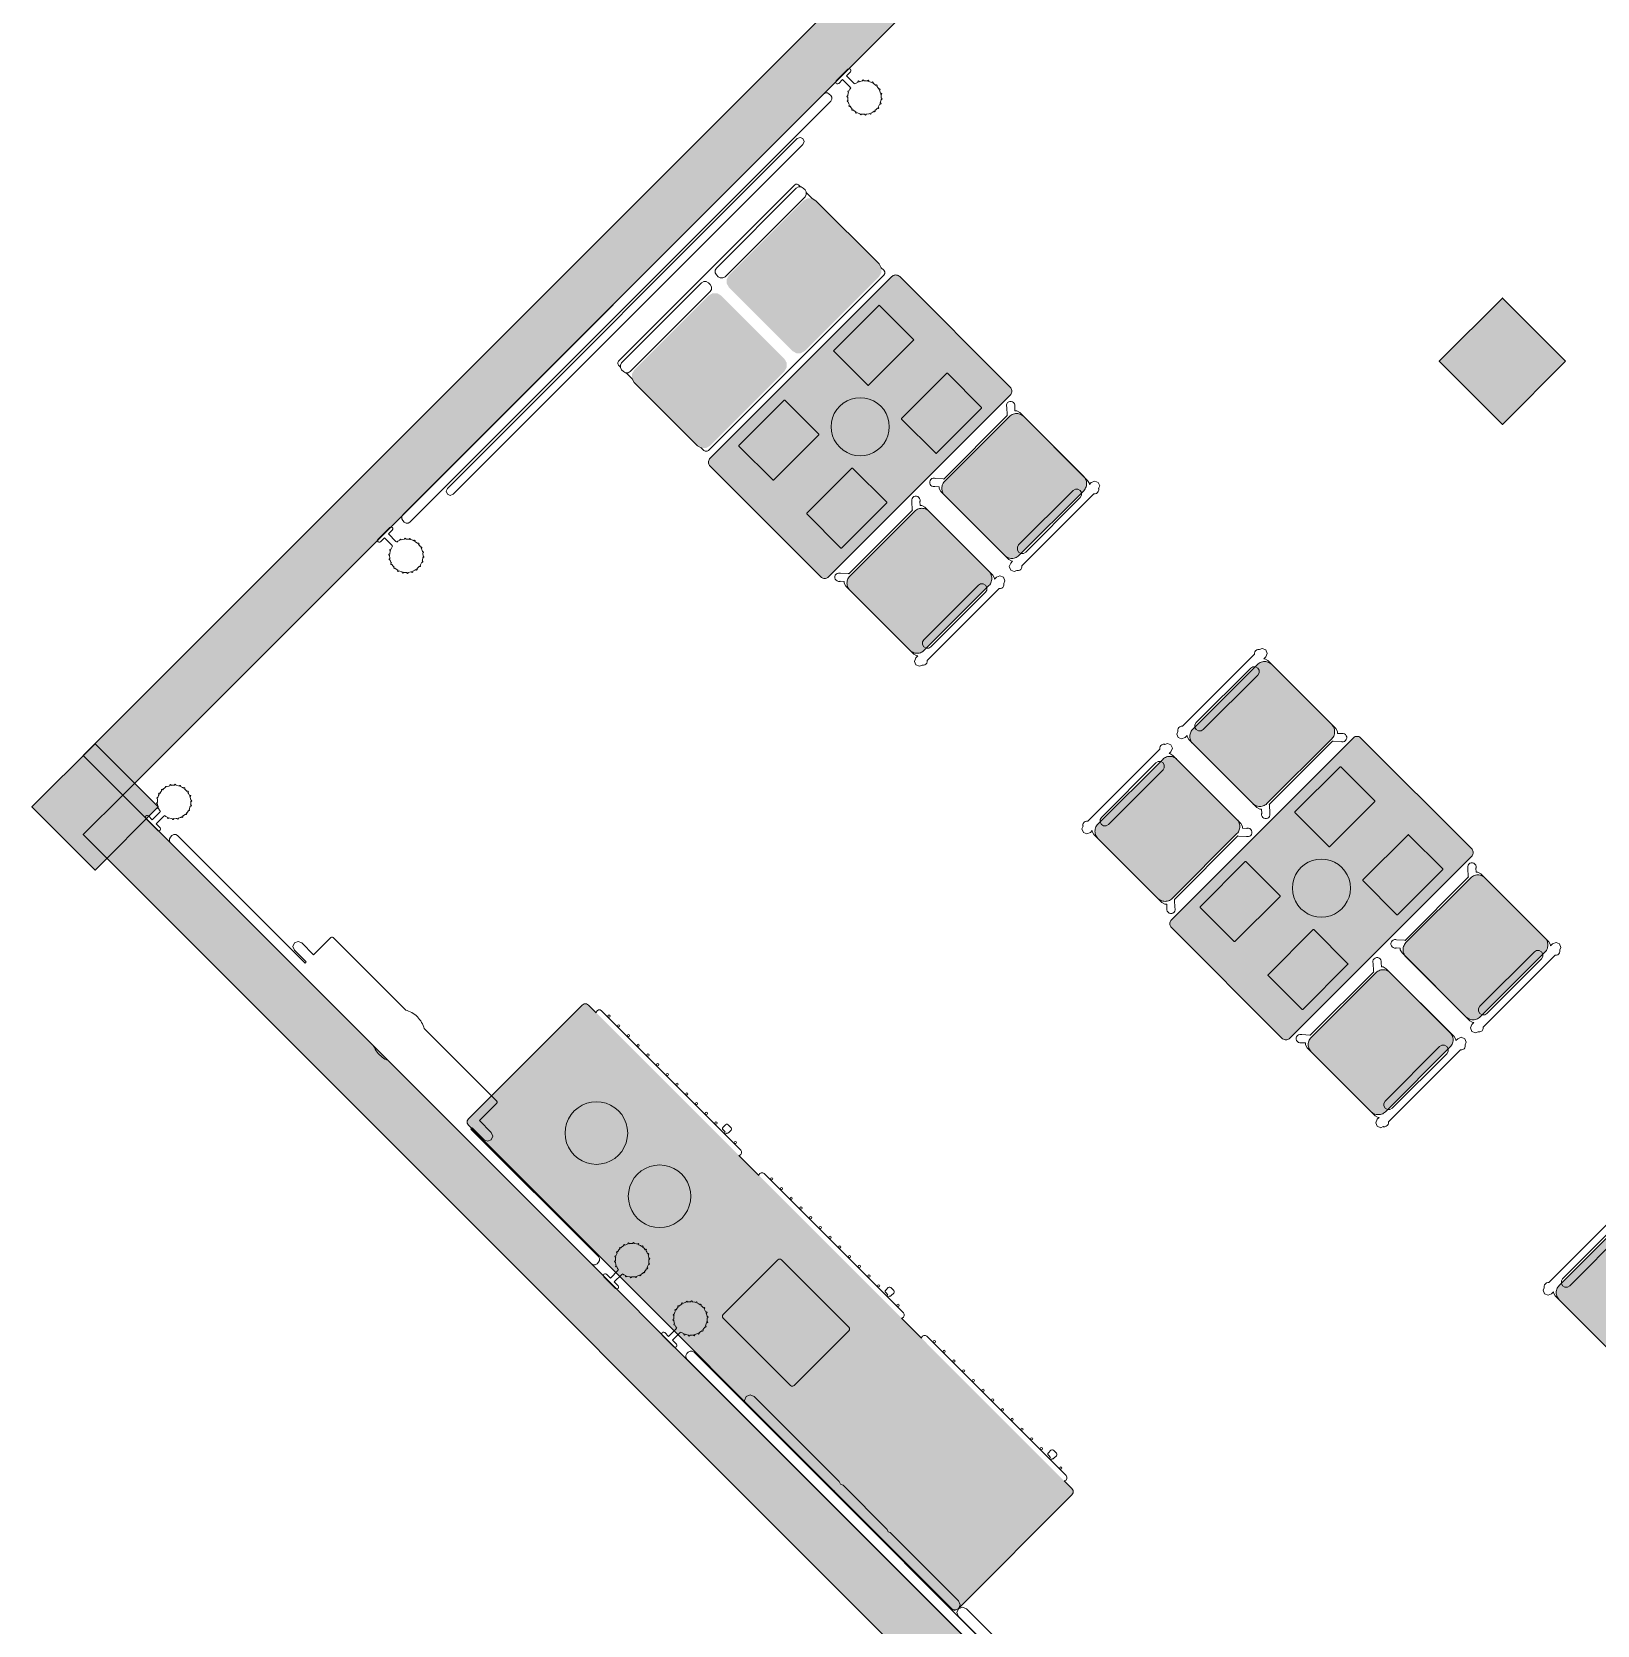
# Model space of a CAD drawing. Extents: x 2172.2 to 2210.6, y 415.3 to 458.1.
# Drawn here: x 2172.16 to 2179.17, y 437.26 to 444.39 of the extents above; entities that cross this region are included whole.
import ezdxf

# ---------------------------------------------------------------- set-up
doc = ezdxf.new("R2010")
doc.units = 0
for name, color, linetype, lineweight in [('AYAA_B2_BANQUETTES', 7, 'CONTINUOUS', 18), ('AYAA_B2_CHAIRS', 7, 'CONTINUOUS', 18), ('AYAA_B2_COLUMNS', 8, 'CONTINUOUS', 30), ('AYAA_B2_FINE_DETAIL', 8, 'CONTINUOUS', 9), ('AYAA_B2_SERVICE', 7, 'CONTINUOUS', 18), ('AYAA_B2_TABLES', 7, 'CONTINUOUS', 18), ('AYAA_B2_WALL_DECOR', 32, 'CONTINUOUS', 13), ('AYAA_B2_WALL_LIGHTS', 32, 'CONTINUOUS', 13), ('AYAA_B2_WALLS', 7, 'CONTINUOUS', 30)]:
    doc.layers.add(name, color=color, linetype=linetype, lineweight=lineweight)

# ---------------------------------------------------------------- blocks, each defined once
blk = doc.blocks.new('AYAA_B2_ARCHITECTURE')
at = {"layer": 'AYAA_B2_COLUMNS', "true_color": 0xc2b092}
for points in [[(-10.97166, 8.919112), (-11.254499, 8.636272), (-11.537308, 8.919147), (-11.254499, 9.201951)], [(-17.554712, 7.207803), (-17.271873, 6.924963), (-17.554712, 6.642124), (-17.837521, 6.924998)]]:
    blk.add_hatch(color=256, dxfattribs=at).paths.add_polyline_path(points)
at = {"layer": 'AYAA_B2_WALLS', "true_color": 0xe4e1d8}
for points in [[(-17.430969, 6.977996), (-17.607746, 7.154773), (-13.39339, 11.369129), (-17.363581, 15.33932), (-17.186804, 15.516096), (-13.039837, 11.369129)], [(-17.430969, 6.977996), (-3.56182, -6.891153), (-3.738596, -7.06793), (-17.607746, 6.80122)]]:
    blk.add_hatch(color=256, dxfattribs=at).paths.add_polyline_path(points)
at = {"layer": 'AYAA_B2_COLUMNS', "linetype": 'CONTINUOUS', "lineweight": -2}
for points in [[(-10.97166, 8.919112), (-11.254499, 8.636272), (-11.537308, 8.919147), (-11.254499, 9.201951)], [(-17.554712, 7.207803), (-17.271873, 6.924963), (-17.554712, 6.642124), (-17.837521, 6.924998)]]:
    blk.add_lwpolyline(points, close=True, dxfattribs=at)
at = {"layer": 'AYAA_B2_WALLS', "linetype": 'CONTINUOUS', "lineweight": -2}
for points in [[(-17.430969, 6.977996), (-17.607746, 7.154773), (-13.39339, 11.369129), (-17.363581, 15.33932), (-17.186804, 15.516096), (-13.039837, 11.369129)], [(-17.430969, 6.977996), (-3.56182, -6.891153), (-3.738596, -7.06793), (-17.607746, 6.80122)]]:
    blk.add_lwpolyline(points, close=True, dxfattribs=at)
blk = doc.blocks.new('AYAA_B2_CHAIR_OLIVE')
at = {"true_color": 0xd7dec3}
blk.add_hatch(color=256, dxfattribs=at).paths.add_polyline_path([(-0.247475, -0.204863), (-0.248872, -0.200013), (-0.249717, -0.195038), (-0.25, -0.19), (-0.25, 0.19), (-0.249717, 0.195038), (-0.248872, 0.200013), (-0.247475, 0.204863), (-0.245544, 0.209525), (-0.243103, 0.213941), (-0.240182, 0.218057), (-0.23682, 0.22182), (-0.233057, 0.225182), (-0.228941, 0.228103), (-0.224525, 0.230544), (-0.219863, 0.232475), (-0.215013, 0.233872), (-0.210038, 0.234717), (-0.205, 0.235), (0.205, 0.235), (0.210038, 0.234717), (0.215013, 0.233872), (0.219863, 0.232475), (0.224525, 0.230544), (0.228941, 0.228103), (0.233057, 0.225182), (0.23682, 0.22182), (0.240182, 0.218057), (0.243103, 0.213941), (0.245544, 0.209525), (0.247475, 0.204863), (0.248872, 0.200013), (0.249717, 0.195038), (0.25, 0.19), (0.25, -0.19), (0.249717, -0.195038), (0.248872, -0.200013), (0.247475, -0.204863), (0.245544, -0.209525), (0.243103, -0.213941), (0.240182, -0.218057), (0.23682, -0.22182), (0.233057, -0.225182), (0.228941, -0.228103), (0.224525, -0.230544), (0.219863, -0.232475), (0.215013, -0.233872), (0.210038, -0.234717), (0.205, -0.235), (-0.205, -0.235), (-0.210038, -0.234717), (-0.215013, -0.233872), (-0.219863, -0.232475), (-0.224525, -0.230544), (-0.228941, -0.228103), (-0.233057, -0.225182), (-0.23682, -0.22182), (-0.240182, -0.218057), (-0.243103, -0.213941), (-0.245544, -0.209525)])
at = {"color": 0, "linetype": 'CONTINUOUS', "lineweight": -2}
for points in [[(-0.255, -0.233), (-0.242972, -0.233), (-0.245992, -0.22998), (-0.25, -0.215), (-0.25, 0.215), (-0.245992, 0.22998), (-0.240149, 0.235823), (-0.252556, 0.249383), (-0.254118, 0.250179), (-0.258321, 0.254382), (-0.26102, 0.259679), (-0.26195, 0.26555), (-0.26102, 0.271421), (-0.258321, 0.276718), (-0.254118, 0.280921), (-0.248821, 0.28362), (-0.24295, 0.28455), (-0.237079, 0.28362), (-0.231782, 0.280921), (-0.227579, 0.276718), (-0.22608, 0.273776), (-0.20172, 0.24715), (-0.200943, 0.245), (0.200943, 0.245), (0.20172, 0.24715), (0.22608, 0.273776), (0.227579, 0.276718), (0.231782, 0.280921), (0.237079, 0.28362), (0.24295, 0.28455), (0.248821, 0.28362), (0.254118, 0.280921), (0.258321, 0.276718), (0.26102, 0.271421), (0.26195, 0.26555), (0.26102, 0.259679), (0.258321, 0.254382), (0.254118, 0.250179), (0.252556, 0.249383), (0.240149, 0.235823), (0.245992, 0.22998), (0.25, 0.215), (0.25, -0.215), (0.245992, -0.22998), (0.242972, -0.233), (0.255, -0.233), (0.270556, -0.239444), (0.277, -0.255), (0.270556, -0.270556), (0.259027, -0.275332), (0.258321, -0.276718), (0.254118, -0.280921), (0.248821, -0.28362), (0.24295, -0.28455), (0.237079, -0.28362), (0.231782, -0.280921), (0.227861, -0.277), (-0.227861, -0.277), (-0.231782, -0.280921), (-0.237079, -0.28362), (-0.24295, -0.28455), (-0.248821, -0.28362), (-0.254118, -0.280921), (-0.258321, -0.276718), (-0.259027, -0.275332), (-0.270556, -0.270556), (-0.277, -0.255), (-0.270556, -0.239444)], [(-0.247475, -0.204863), (-0.248872, -0.200013), (-0.249717, -0.195038), (-0.25, -0.19), (-0.25, 0.19), (-0.249717, 0.195038), (-0.248872, 0.200013), (-0.247475, 0.204863), (-0.245544, 0.209525), (-0.243103, 0.213941), (-0.240182, 0.218057), (-0.23682, 0.22182), (-0.233057, 0.225182), (-0.228941, 0.228103), (-0.224525, 0.230544), (-0.219863, 0.232475), (-0.215013, 0.233872), (-0.210038, 0.234717), (-0.205, 0.235), (0.205, 0.235), (0.210038, 0.234717), (0.215013, 0.233872), (0.219863, 0.232475), (0.224525, 0.230544), (0.228941, 0.228103), (0.233057, 0.225182), (0.23682, 0.22182), (0.240182, 0.218057), (0.243103, 0.213941), (0.245544, 0.209525), (0.247475, 0.204863), (0.248872, 0.200013), (0.249717, 0.195038), (0.25, 0.19), (0.25, -0.19), (0.249717, -0.195038), (0.248872, -0.200013), (0.247475, -0.204863), (0.245544, -0.209525), (0.243103, -0.213941), (0.240182, -0.218057), (0.23682, -0.22182), (0.233057, -0.225182), (0.228941, -0.228103), (0.224525, -0.230544), (0.219863, -0.232475), (0.215013, -0.233872), (0.210038, -0.234717), (0.205, -0.235), (-0.205, -0.235), (-0.210038, -0.234717), (-0.215013, -0.233872), (-0.219863, -0.232475), (-0.224525, -0.230544), (-0.228941, -0.228103), (-0.233057, -0.225182), (-0.23682, -0.22182), (-0.240182, -0.218057), (-0.243103, -0.213941), (-0.245544, -0.209525)], [(-0.183735, -0.203506), (-0.1725, -0.2005), (0.1725, -0.2005), (0.183735, -0.203506), (0.191994, -0.211765), (0.195, -0.223), (0.191994, -0.234235), (0.183735, -0.242494), (0.1725, -0.2455), (-0.1725, -0.2455), (-0.183735, -0.242494), (-0.191994, -0.234235), (-0.195, -0.223), (-0.191994, -0.211765)]]:
    blk.add_lwpolyline(points, close=True, dxfattribs=at)
blk = doc.blocks.new('AYAA_B2_DINING_2')
at = {"true_color": 0xefe8d6}
blk.add_hatch(color=256, dxfattribs=at).paths.add_polyline_path([(-0.595225, -0.364695), (-0.597275, -0.36135), (-0.598776, -0.357725), (-0.599692, -0.353911), (-0.6, -0.35), (-0.6, 0.35), (-0.599692, 0.353911), (-0.598776, 0.357725), (-0.597275, 0.36135), (-0.595225, 0.364695), (-0.592678, 0.367678), (-0.589695, 0.370225), (-0.58635, 0.372275), (-0.582725, 0.373776), (-0.578911, 0.374692), (-0.575, 0.375), (0.575, 0.375), (0.578911, 0.374692), (0.582725, 0.373776), (0.58635, 0.372275), (0.589695, 0.370225), (0.592678, 0.367678), (0.595225, 0.364695), (0.597275, 0.36135), (0.598776, 0.357725), (0.599692, 0.353911), (0.6, 0.35), (0.6, -0.35), (0.599692, -0.353911), (0.598776, -0.357725), (0.597275, -0.36135), (0.595225, -0.364695), (0.592678, -0.367678), (0.589695, -0.370225), (0.58635, -0.372275), (0.582725, -0.373776), (0.578911, -0.374692), (0.575, -0.375), (-0.575, -0.375), (-0.578911, -0.374692), (-0.582725, -0.373776), (-0.58635, -0.372275), (-0.589695, -0.370225), (-0.592678, -0.367678)])
at = {"color": 0, "linetype": 'CONTINUOUS', "lineweight": -2}
blk.add_lwpolyline([(-0.599692, 0.353911), (-0.598776, 0.357725), (-0.597275, 0.36135), (-0.595225, 0.364695), (-0.592678, 0.367678), (-0.589695, 0.370225), (-0.58635, 0.372275), (-0.582725, 0.373776), (-0.578911, 0.374692), (-0.575, 0.375), (0.575, 0.375), (0.578911, 0.374692), (0.582725, 0.373776), (0.58635, 0.372275), (0.589695, 0.370225), (0.592678, 0.367678), (0.595225, 0.364695), (0.597275, 0.36135), (0.598776, 0.357725), (0.599692, 0.353911), (0.6, 0.35), (0.6, -0.35), (0.599692, -0.353911), (0.598776, -0.357725), (0.597275, -0.36135), (0.595225, -0.364695), (0.592678, -0.367678), (0.589695, -0.370225), (0.58635, -0.372275), (0.582725, -0.373776), (0.578911, -0.374692), (0.575, -0.375), (-0.575, -0.375), (-0.578911, -0.374692), (-0.582725, -0.373776), (-0.58635, -0.372275), (-0.589695, -0.370225), (-0.592678, -0.367678), (-0.595225, -0.364695), (-0.597275, -0.36135), (-0.598776, -0.357725), (-0.599692, -0.353911), (-0.6, -0.35), (-0.6, 0.35)], close=True, dxfattribs=at)
at = {"layer": 'AYAA_B2_FINE_DETAIL', "linetype": 'CONTINUOUS', "lineweight": -2}
for points in [[(-0.443, 0.325), (-0.157, 0.325), (-0.156001, 0.324733), (-0.155267, 0.323999), (-0.155, 0.323), (-0.155, 0.107), (-0.155267, 0.106001), (-0.156001, 0.105267), (-0.157, 0.105), (-0.443, 0.105), (-0.443999, 0.105267), (-0.444733, 0.106001), (-0.445, 0.107), (-0.445, 0.323), (-0.444733, 0.323999), (-0.443999, 0.324733)], [(0.155, 0.323), (0.155267, 0.323999), (0.156001, 0.324733), (0.157, 0.325), (0.443, 0.325), (0.443999, 0.324733), (0.444733, 0.323999), (0.445, 0.323), (0.445, 0.107), (0.444733, 0.106001), (0.443999, 0.105267), (0.443, 0.105), (0.157, 0.105), (0.156001, 0.105267), (0.155267, 0.106001), (0.155, 0.107)], [(-0.123637, 0.040172), (-0.115831, 0.059019), (-0.105172, 0.076412), (-0.091924, 0.091924), (-0.076412, 0.105172), (-0.059019, 0.115831), (-0.040172, 0.123637), (-0.020336, 0.128399), (0, 0.13), (0.020336, 0.128399), (0.040172, 0.123637), (0.059019, 0.115831), (0.076412, 0.105172), (0.091924, 0.091924), (0.105172, 0.076412), (0.115831, 0.059019), (0.123637, 0.040172), (0.128399, 0.020336), (0.13, 0), (0.128399, -0.020336), (0.123637, -0.040172), (0.115831, -0.059019), (0.105172, -0.076412), (0.091924, -0.091924), (0.076412, -0.105172), (0.059019, -0.115831), (0.040172, -0.123637), (0.020336, -0.128399), (0, -0.13), (-0.020336, -0.128399), (-0.040172, -0.123637), (-0.059019, -0.115831), (-0.076412, -0.105172), (-0.091924, -0.091924), (-0.105172, -0.076412), (-0.115831, -0.059019), (-0.123637, -0.040172), (-0.128399, -0.020336), (-0.13, 0), (-0.128399, 0.020336)], [(-0.443999, -0.105267), (-0.443, -0.105), (-0.157, -0.105), (-0.156001, -0.105267), (-0.155267, -0.106001), (-0.155, -0.107), (-0.155, -0.323), (-0.155267, -0.323999), (-0.156001, -0.324733), (-0.157, -0.325), (-0.443, -0.325), (-0.443999, -0.324733), (-0.444733, -0.323999), (-0.445, -0.323), (-0.445, -0.107), (-0.444733, -0.106001)], [(0.155267, -0.106001), (0.156001, -0.105267), (0.157, -0.105), (0.443, -0.105), (0.443999, -0.105267), (0.444733, -0.106001), (0.445, -0.107), (0.445, -0.323), (0.444733, -0.323999), (0.443999, -0.324733), (0.443, -0.325), (0.157, -0.325), (0.156001, -0.324733), (0.155267, -0.323999), (0.155, -0.323), (0.155, -0.107)]]:
    blk.add_lwpolyline(points, close=True, dxfattribs=at)
blk = doc.blocks.new('AYAA_B2_PERIMETER_BENCH_2')
at = {"true_color": 0xe8ddc8}
for points in [[(-0.535, 0.26), (-0.065, 0.26), (-0.045026, 0.254656), (-0.030344, 0.239974), (-0.025, 0.22), (-0.025, -0.18), (-0.030344, -0.199974), (-0.045026, -0.214656), (-0.065, -0.22), (-0.535, -0.22), (-0.554974, -0.214656), (-0.569656, -0.199974), (-0.575, -0.18), (-0.575, 0.22), (-0.569656, 0.239974), (-0.554974, 0.254656)], [(0.065, 0.26), (0.535, 0.26), (0.554974, 0.254656), (0.569656, 0.239974), (0.575, 0.22), (0.575, -0.18), (0.569656, -0.199974), (0.554974, -0.214656), (0.535, -0.22), (0.065, -0.22), (0.045026, -0.214656), (0.030344, -0.199974), (0.025, -0.18), (0.025, 0.22), (0.030344, 0.239974), (0.045026, 0.254656)]]:
    blk.add_hatch(color=256, dxfattribs=at).paths.add_polyline_path(points)
at = {"color": 0, "linetype": 'CONTINUOUS', "lineweight": -2}
for points in [[(-0.57, -0.236453), (-0.57, -0.198688), (-0.575, -0.18), (-0.575, 0.22), (-0.57, 0.238688), (-0.57, 0.255), (-0.567996, 0.26249), (-0.56249, 0.267996), (-0.555, 0.27), (0.555, 0.27), (0.56249, 0.267996), (0.567996, 0.26249), (0.57, 0.255), (0.57, 0.238688), (0.575, 0.22), (0.575, -0.18), (0.57, -0.198688), (0.57, -0.236453), (0.572061, -0.238514), (0.575, -0.2495), (0.575, -0.2605), (0.572061, -0.271486), (0.569799, -0.273748), (0.57, -0.2745), (0.57, -0.2855), (0.568397, -0.291492), (0.563992, -0.295897), (0.558, -0.2975), (-0.558, -0.2975), (-0.563992, -0.295897), (-0.568397, -0.291492), (-0.57, -0.2855), (-0.57, -0.2745), (-0.569799, -0.273748), (-0.572061, -0.271486), (-0.575, -0.2605), (-0.575, -0.2495), (-0.572061, -0.238514)], [(-0.553, -0.2275), (-0.047, -0.2275), (-0.036014, -0.230439), (-0.027939, -0.238514), (-0.025, -0.2495), (-0.025, -0.2605), (-0.027939, -0.271486), (-0.036014, -0.279561), (-0.047, -0.2825), (-0.553, -0.2825), (-0.563986, -0.279561), (-0.572061, -0.271486), (-0.575, -0.2605), (-0.575, -0.2495), (-0.572061, -0.238514), (-0.563986, -0.230439)], [(0.047, -0.2275), (0.553, -0.2275), (0.563986, -0.230439), (0.572061, -0.238514), (0.575, -0.2495), (0.575, -0.2605), (0.572061, -0.271486), (0.563986, -0.279561), (0.553, -0.2825), (0.047, -0.2825), (0.036014, -0.279561), (0.027939, -0.271486), (0.025, -0.2605), (0.025, -0.2495), (0.027939, -0.238514), (0.036014, -0.230439)]]:
    blk.add_lwpolyline(points, close=True, dxfattribs=at)
blk = doc.blocks.new('AYAA_B2_SIDEBOARD')
at = {"true_color": 0xe8ddc7}
blk.add_hatch(color=256, dxfattribs=at).paths.add_polyline_path([(-1.547328, 0.369987), (-1.539987, 0.377328), (-1.53, 0.38), (1.53, 0.38), (1.539987, 0.377328), (1.547328, 0.369987), (1.55, 0.36), (1.55, -0.36), (1.547328, -0.369987), (1.539987, -0.377328), (1.53, -0.38), (-1.53, -0.38), (-1.539987, -0.377328), (-1.547328, -0.369987), (-1.55, -0.36), (-1.55, 0.36)])
at = {"color": 0, "linetype": 'CONTINUOUS', "lineweight": -2}
for points in [[(-1.53, -0.38), (-1.539987, -0.377328), (-1.547328, -0.369987), (-1.55, -0.36), (-1.55, 0.36), (-1.547328, 0.369987), (-1.539987, 0.377328), (-1.53, 0.38), (1.53, 0.38), (1.539987, 0.377328), (1.547328, 0.369987), (1.55, 0.36), (1.55, -0.36), (1.547328, -0.369987), (1.539987, -0.377328), (1.53, -0.38), (1.481121, -0.38), (1.48313, -0.382009), (1.485, -0.389), (1.48313, -0.395991), (1.477991, -0.40113), (1.471, -0.403), (0.589, -0.403), (0.582009, -0.40113), (0.57687, -0.395991), (0.575, -0.389), (0.57687, -0.382009), (0.578879, -0.38), (0.451121, -0.38), (0.45313, -0.382009), (0.455, -0.389), (0.45313, -0.395991), (0.447991, -0.40113), (0.441, -0.403), (-0.441, -0.403), (-0.447991, -0.40113), (-0.45313, -0.395991), (-0.455, -0.389), (-0.45313, -0.382009), (-0.451121, -0.38), (-0.578879, -0.38), (-0.57687, -0.382009), (-0.575, -0.389), (-0.57687, -0.395991), (-0.582009, -0.40113), (-0.589, -0.403), (-1.471, -0.403), (-1.477991, -0.40113), (-1.48313, -0.395991), (-1.485, -0.389), (-1.48313, -0.382009), (-1.481121, -0.38)], [(-1.43, -0.415), (-1.433535, -0.413536), (-1.435, -0.41), (-1.433535, -0.406464), (-1.43, -0.405), (-1.426464, -0.406464), (-1.425, -0.41), (-1.426464, -0.413536)], [(-1.363461, -0.41), (-1.364926, -0.413536), (-1.368461, -0.415), (-1.371997, -0.413536), (-1.373461, -0.41), (-1.371997, -0.406464), (-1.368461, -0.405), (-1.364926, -0.406464)], [(-1.301923, -0.41), (-1.303388, -0.413536), (-1.306923, -0.415), (-1.310459, -0.413536), (-1.311923, -0.41), (-1.310459, -0.406464), (-1.306923, -0.405), (-1.303388, -0.406464)], [(-1.245385, -0.415), (-1.24892, -0.413536), (-1.250385, -0.41), (-1.24892, -0.406464), (-1.245385, -0.405), (-1.241849, -0.406464), (-1.240385, -0.41), (-1.241849, -0.413536)], [(-1.180311, -0.413536), (-1.183846, -0.415), (-1.187382, -0.413536), (-1.188846, -0.41), (-1.187382, -0.406464), (-1.183846, -0.405), (-1.180311, -0.406464), (-1.178846, -0.41)], [(-1.118772, -0.413536), (-1.122308, -0.415), (-1.125843, -0.413536), (-1.127308, -0.41), (-1.125843, -0.406464), (-1.122308, -0.405), (-1.118772, -0.406464), (-1.117308, -0.41)], [(-1.057234, -0.406464), (-1.055769, -0.41), (-1.057234, -0.413536), (-1.060769, -0.415), (-1.064305, -0.413536), (-1.065769, -0.41), (-1.064305, -0.406464), (-1.060769, -0.405)], [(-1.004231, -0.41), (-1.002766, -0.406464), (-0.999231, -0.405), (-0.995695, -0.406464), (-0.994231, -0.41), (-0.995695, -0.413536), (-0.999231, -0.415), (-1.002766, -0.413536)], [(-0.934157, -0.406464), (-0.932692, -0.41), (-0.934157, -0.413536), (-0.937692, -0.415), (-0.941228, -0.413536), (-0.942692, -0.41), (-0.941228, -0.406464), (-0.937692, -0.405)], [(-0.871154, -0.41), (-0.872618, -0.413536), (-0.876154, -0.415), (-0.879689, -0.413536), (-0.881154, -0.41), (-0.879689, -0.406464), (-0.876154, -0.405), (-0.872618, -0.406464)], [(-0.81108, -0.413536), (-0.814615, -0.415), (-0.818151, -0.413536), (-0.819615, -0.41), (-0.818151, -0.406464), (-0.814615, -0.405), (-0.81108, -0.406464), (-0.809615, -0.41)], [(-0.753077, -0.415), (-0.756612, -0.413536), (-0.758077, -0.41), (-0.756612, -0.406464), (-0.753077, -0.405), (-0.749541, -0.406464), (-0.748077, -0.41), (-0.749541, -0.413536)], [(-0.696538, -0.41), (-0.695074, -0.406464), (-0.691538, -0.405), (-0.688003, -0.406464), (-0.686538, -0.41), (-0.687306, -0.411855), (-0.686505, -0.412069), (-0.683569, -0.415005), (-0.6825, -0.419), (-0.6825, -0.435), (-0.683569, -0.438995), (-0.686505, -0.441931), (-0.6905, -0.443), (-0.7095, -0.443), (-0.713495, -0.441931), (-0.716431, -0.438995), (-0.7175, -0.435), (-0.7175, -0.419), (-0.716431, -0.415005), (-0.713495, -0.412069), (-0.7095, -0.411), (-0.696124, -0.411)], [(-0.633536, -0.413536), (-0.635, -0.41), (-0.633536, -0.406464), (-0.63, -0.405), (-0.626464, -0.406464), (-0.625, -0.41), (-0.626464, -0.413536), (-0.63, -0.415)], [(-0.396464, -0.406464), (-0.395, -0.41), (-0.396464, -0.413536), (-0.4, -0.415), (-0.403536, -0.413536), (-0.405, -0.41), (-0.403536, -0.406464), (-0.4, -0.405)], [(-0.338462, -0.405), (-0.334926, -0.406464), (-0.333462, -0.41), (-0.334926, -0.413536), (-0.338462, -0.415), (-0.341997, -0.413536), (-0.343462, -0.41), (-0.341997, -0.406464)], [(-0.276923, -0.405), (-0.273388, -0.406464), (-0.271923, -0.41), (-0.273388, -0.413536), (-0.276923, -0.415), (-0.280459, -0.413536), (-0.281923, -0.41), (-0.280459, -0.406464)], [(-0.215385, -0.405), (-0.211849, -0.406464), (-0.210385, -0.41), (-0.211849, -0.413536), (-0.215385, -0.415), (-0.21892, -0.413536), (-0.220385, -0.41), (-0.21892, -0.406464)], [(-0.153846, -0.405), (-0.150311, -0.406464), (-0.148846, -0.41), (-0.150311, -0.413536), (-0.153846, -0.415), (-0.157382, -0.413536), (-0.158846, -0.41), (-0.157382, -0.406464)], [(-0.088772, -0.406464), (-0.087308, -0.41), (-0.088772, -0.413536), (-0.092308, -0.415), (-0.095843, -0.413536), (-0.097308, -0.41), (-0.095843, -0.406464), (-0.092308, -0.405)], [(-0.025769, -0.41), (-0.027234, -0.413536), (-0.030769, -0.415), (-0.034305, -0.413536), (-0.035769, -0.41), (-0.034305, -0.406464), (-0.030769, -0.405), (-0.027234, -0.406464)], [(0.030769, -0.415), (0.027234, -0.413536), (0.025769, -0.41), (0.027234, -0.406464), (0.030769, -0.405), (0.034305, -0.406464), (0.035769, -0.41), (0.034305, -0.413536)], [(0.095843, -0.406464), (0.097308, -0.41), (0.095843, -0.413536), (0.092308, -0.415), (0.088772, -0.413536), (0.087308, -0.41), (0.088772, -0.406464), (0.092308, -0.405)], [(0.148846, -0.41), (0.150311, -0.406464), (0.153846, -0.405), (0.157382, -0.406464), (0.158846, -0.41), (0.157382, -0.413536), (0.153846, -0.415), (0.150311, -0.413536)], [(0.215385, -0.405), (0.21892, -0.406464), (0.220385, -0.41), (0.21892, -0.413536), (0.215385, -0.415), (0.211849, -0.413536), (0.210385, -0.41), (0.211849, -0.406464)], [(0.276923, -0.405), (0.280459, -0.406464), (0.281923, -0.41), (0.280459, -0.413536), (0.276923, -0.415), (0.273388, -0.413536), (0.271923, -0.41), (0.273388, -0.406464)], [(0.313569, -0.415005), (0.316505, -0.412069), (0.3205, -0.411), (0.333876, -0.411), (0.333462, -0.41), (0.334926, -0.406464), (0.338462, -0.405), (0.341997, -0.406464), (0.343462, -0.41), (0.342694, -0.411855), (0.343495, -0.412069), (0.346431, -0.415005), (0.3475, -0.419), (0.3475, -0.435), (0.346431, -0.438995), (0.343495, -0.441931), (0.3395, -0.443), (0.3205, -0.443), (0.316505, -0.441931), (0.313569, -0.438995), (0.3125, -0.435), (0.3125, -0.419)], [(0.403536, -0.413536), (0.4, -0.415), (0.396464, -0.413536), (0.395, -0.41), (0.396464, -0.406464), (0.4, -0.405), (0.403536, -0.406464), (0.405, -0.41)], [(0.625, -0.41), (0.626464, -0.406464), (0.63, -0.405), (0.633536, -0.406464), (0.635, -0.41), (0.633536, -0.413536), (0.63, -0.415), (0.626464, -0.413536)], [(0.695074, -0.413536), (0.691538, -0.415), (0.688003, -0.413536), (0.686538, -0.41), (0.688003, -0.406464), (0.691538, -0.405), (0.695074, -0.406464), (0.696538, -0.41)], [(0.749541, -0.406464), (0.753077, -0.405), (0.756612, -0.406464), (0.758077, -0.41), (0.756612, -0.413536), (0.753077, -0.415), (0.749541, -0.413536), (0.748077, -0.41)], [(0.81108, -0.406464), (0.814615, -0.405), (0.818151, -0.406464), (0.819615, -0.41), (0.818151, -0.413536), (0.814615, -0.415), (0.81108, -0.413536), (0.809615, -0.41)], [(0.879689, -0.406464), (0.881154, -0.41), (0.879689, -0.413536), (0.876154, -0.415), (0.872618, -0.413536), (0.871154, -0.41), (0.872618, -0.406464), (0.876154, -0.405)], [(0.934157, -0.406464), (0.937692, -0.405), (0.941228, -0.406464), (0.942692, -0.41), (0.941228, -0.413536), (0.937692, -0.415), (0.934157, -0.413536), (0.932692, -0.41)], [(0.995695, -0.406464), (0.999231, -0.405), (1.002766, -0.406464), (1.004231, -0.41), (1.002766, -0.413536), (0.999231, -0.415), (0.995695, -0.413536), (0.994231, -0.41)], [(1.065769, -0.41), (1.064305, -0.413536), (1.060769, -0.415), (1.057234, -0.413536), (1.055769, -0.41), (1.057234, -0.406464), (1.060769, -0.405), (1.064305, -0.406464)], [(1.125843, -0.413536), (1.122308, -0.415), (1.118772, -0.413536), (1.117308, -0.41), (1.118772, -0.406464), (1.122308, -0.405), (1.125843, -0.406464), (1.127308, -0.41)], [(1.188846, -0.41), (1.187382, -0.413536), (1.183846, -0.415), (1.180311, -0.413536), (1.178846, -0.41), (1.180311, -0.406464), (1.183846, -0.405), (1.187382, -0.406464)], [(1.250385, -0.41), (1.24892, -0.413536), (1.245385, -0.415), (1.241849, -0.413536), (1.240385, -0.41), (1.241849, -0.406464), (1.245385, -0.405), (1.24892, -0.406464)], [(1.310459, -0.413536), (1.306923, -0.415), (1.303388, -0.413536), (1.301923, -0.41), (1.303388, -0.406464), (1.306923, -0.405), (1.310459, -0.406464), (1.311923, -0.41)], [(1.346505, -0.412069), (1.3505, -0.411), (1.363875, -0.411), (1.363461, -0.41), (1.364926, -0.406464), (1.368461, -0.405), (1.371997, -0.406464), (1.373461, -0.41), (1.372693, -0.411854), (1.373495, -0.412069), (1.376431, -0.415005), (1.3775, -0.419), (1.3775, -0.435), (1.376431, -0.438995), (1.373495, -0.441931), (1.3695, -0.443), (1.3505, -0.443), (1.346505, -0.441931), (1.343569, -0.438995), (1.3425, -0.435), (1.3425, -0.419), (1.343569, -0.415005)], [(1.433535, -0.413536), (1.43, -0.415), (1.426464, -0.413536), (1.425, -0.41), (1.426464, -0.406464), (1.43, -0.405), (1.433535, -0.406464), (1.435, -0.41)]]:
    blk.add_lwpolyline(points, close=True, dxfattribs=at)
at = {"layer": 'AYAA_B2_FINE_DETAIL', "linetype": 'CONTINUOUS', "lineweight": -2}
for points in [[(-0.118992, 0.183397), (-0.113, 0.185), (0.313, 0.185), (0.318992, 0.183397), (0.323397, 0.178992), (0.325, 0.173), (0.325, -0.173), (0.323397, -0.178992), (0.318992, -0.183397), (0.313, -0.185), (-0.113, -0.185), (-0.118992, -0.183397), (-0.123397, -0.178992), (-0.125, -0.173), (-0.125, 0.173), (-0.123397, 0.178992)], [(-1.224741, 0.063559), (-1.213262, 0.08229), (-1.198995, 0.098995), (-1.18229, 0.113262), (-1.163559, 0.124741), (-1.143262, 0.133148), (-1.121901, 0.138276), (-1.1, 0.14), (-1.078099, 0.138276), (-1.056738, 0.133148), (-1.036441, 0.124741), (-1.01771, 0.113262), (-1.001005, 0.098995), (-0.986738, 0.08229), (-0.975259, 0.063559), (-0.966852, 0.043262), (-0.961724, 0.021901), (-0.96, 0), (-0.961724, -0.021901), (-0.966852, -0.043262), (-0.975259, -0.063559), (-0.986738, -0.08229), (-1.001005, -0.098995), (-1.01771, -0.113262), (-1.036441, -0.124741), (-1.056738, -0.133148), (-1.078099, -0.138276), (-1.1, -0.14), (-1.121901, -0.138276), (-1.143262, -0.133148), (-1.163559, -0.124741), (-1.18229, -0.113262), (-1.198995, -0.098995), (-1.213262, -0.08229), (-1.224741, -0.063559), (-1.233148, -0.043262), (-1.238276, -0.021901), (-1.24, 0), (-1.238276, 0.021901), (-1.233148, 0.043262)], [(-0.838276, 0.021901), (-0.833148, 0.043262), (-0.824741, 0.063559), (-0.813262, 0.08229), (-0.798995, 0.098995), (-0.78229, 0.113262), (-0.763559, 0.124741), (-0.743262, 0.133148), (-0.721901, 0.138276), (-0.7, 0.14), (-0.678099, 0.138276), (-0.656738, 0.133148), (-0.636441, 0.124741), (-0.61771, 0.113262), (-0.601005, 0.098995), (-0.586738, 0.08229), (-0.575259, 0.063559), (-0.566852, 0.043262), (-0.561724, 0.021901), (-0.56, 0), (-0.561724, -0.021901), (-0.566852, -0.043262), (-0.575259, -0.063559), (-0.586738, -0.08229), (-0.601005, -0.098995), (-0.61771, -0.113262), (-0.636441, -0.124741), (-0.656738, -0.133148), (-0.678099, -0.138276), (-0.7, -0.14), (-0.721901, -0.138276), (-0.743262, -0.133148), (-0.763559, -0.124741), (-0.78229, -0.113262), (-0.798995, -0.098995), (-0.813262, -0.08229), (-0.824741, -0.063559), (-0.833148, -0.043262), (-0.838276, -0.021901), (-0.84, 0)]]:
    blk.add_lwpolyline(points, close=True, dxfattribs=at)
blk = doc.blocks.new('AYAA_B2_UNIQUE_WALL_COMPOSITION_25')
at = {"color": 0, "linetype": 'CONTINUOUS', "lineweight": -2}
for points in [[(1.332, 0.0005), (1.340988, -0.001905), (1.347595, -0.008512), (1.35, -0.0175), (1.35, -0.0265), (1.347595, -0.035488), (1.340988, -0.042095), (1.332, -0.0445), (-1.332, -0.0445), (-1.340988, -0.042095), (-1.347595, -0.035488), (-1.35, -0.0265), (-1.35, -0.0175), (-1.347595, -0.008512), (-1.340988, -0.001905), (-1.332, 0.0005)], [(-1.027737, -0.045), (-0.64793, -0.045), (-0.634892, -0.050406), (-0.62184, -0.045), (-0.34184, -0.045), (-0.324177, -0.052322), (-0.316861, -0.07), (-0.324177, -0.087678), (-0.34184, -0.095), (-0.62184, -0.095), (-0.634892, -0.089594), (-0.64793, -0.095), (-1.027737, -0.095), (-1.045414, -0.087678), (-1.052737, -0.07), (-1.045414, -0.052322)], [(-0.291815, -0.095), (-0.309492, -0.087678), (-0.316815, -0.07), (-0.309492, -0.052322), (-0.291815, -0.045), (0.14, -0.045), (0.149586, -0.048978), (0.159189, -0.045), (0.439189, -0.045), (0.450837, -0.049829), (0.462494, -0.045), (1.001775, -0.045), (1.019419, -0.052322), (1.026728, -0.07), (1.019419, -0.087678), (1.001775, -0.095), (0.462494, -0.095), (0.450837, -0.090171), (0.439189, -0.095), (0.159189, -0.095), (0.149586, -0.091022), (0.14, -0.095)]]:
    blk.add_lwpolyline(points, close=True, dxfattribs=at)
blk = doc.blocks.new('AYAA_B2_SCONCE')
at = {"color": 0, "linetype": 'CONTINUOUS', "lineweight": -2}
blk.add_lwpolyline([(-0.066057, -0.178967), (-0.064423, -0.178291), (-0.064952, -0.1775), (-0.069291, -0.168701), (-0.071015, -0.163622), (-0.072921, -0.164412), (-0.075043, -0.163533), (-0.075921, -0.161412), (-0.075043, -0.15929), (-0.072921, -0.158412), (-0.072618, -0.158538), (-0.074358, -0.149789), (-0.074835, -0.142517), (-0.076, -0.143), (-0.078121, -0.142121), (-0.079, -0.14), (-0.078121, -0.137879), (-0.076, -0.137), (-0.074835, -0.137483), (-0.074358, -0.130211), (-0.072618, -0.121462), (-0.072921, -0.121588), (-0.075043, -0.12071), (-0.075921, -0.118588), (-0.075043, -0.116467), (-0.072921, -0.115588), (-0.071015, -0.116378), (-0.069291, -0.111299), (-0.064952, -0.1025), (-0.064423, -0.101709), (-0.066057, -0.101033), (-0.066935, -0.098911), (-0.066057, -0.09679), (-0.063935, -0.095911), (-0.061814, -0.09679), (-0.061555, -0.097416), (-0.059501, -0.094343), (-0.053033, -0.086967), (-0.050898, -0.085095), (-0.051891, -0.084684), (-0.052769, -0.082563), (-0.051891, -0.080442), (-0.049769, -0.079563), (-0.047648, -0.080442), (-0.0471, -0.081764), (-0.045657, -0.080499), (-0.0375, -0.075048), (-0.033493, -0.073072), (-0.033693, -0.072989), (-0.034572, -0.070868), (-0.033693, -0.068747), (-0.031572, -0.067868), (-0.02945, -0.068747), (-0.028646, -0.07069), (-0.019411, -0.067556), (-0.013177, -0.066316), (-0.013816, -0.064774), (-0.012937, -0.062652), (-0.012, -0.062264), (-0.012, -0.014), (-0.037, -0.014), (-0.040995, -0.012931), (-0.043931, -0.009995), (-0.045, -0.006), (-0.043931, -0.002005), (-0.040995, 0.000931), (-0.037, 0.002), (0.037, 0.002), (0.040995, 0.000931), (0.043931, -0.002005), (0.045, -0.006), (0.043931, -0.009995), (0.040995, -0.012931), (0.037, -0.014), (0.012, -0.014), (0.012, -0.062264), (0.012937, -0.062652), (0.013816, -0.064774), (0.013177, -0.066316), (0.019411, -0.067556), (0.028646, -0.07069), (0.02945, -0.068747), (0.031572, -0.067868), (0.033693, -0.068747), (0.034572, -0.070868), (0.033693, -0.072989), (0.033493, -0.073072), (0.0375, -0.075048), (0.045657, -0.080499), (0.0471, -0.081764), (0.047648, -0.080442), (0.049769, -0.079563), (0.051891, -0.080442), (0.052769, -0.082563), (0.051891, -0.084684), (0.050898, -0.085095), (0.053033, -0.086967), (0.059501, -0.094343), (0.061555, -0.097416), (0.061814, -0.09679), (0.063935, -0.095911), (0.066057, -0.09679), (0.066935, -0.098911), (0.066057, -0.101033), (0.064423, -0.101709), (0.064952, -0.1025), (0.069291, -0.111299), (0.071015, -0.116378), (0.072921, -0.115588), (0.075043, -0.116467), (0.075921, -0.118588), (0.075043, -0.12071), (0.072921, -0.121588), (0.072618, -0.121462), (0.074358, -0.130211), (0.074835, -0.137483), (0.076, -0.137), (0.078121, -0.137879), (0.079, -0.14), (0.078121, -0.142121), (0.076, -0.143), (0.074835, -0.142517), (0.074358, -0.149789), (0.072618, -0.158538), (0.072921, -0.158412), (0.075043, -0.15929), (0.075921, -0.161412), (0.075043, -0.163533), (0.072921, -0.164412), (0.071015, -0.163622), (0.069291, -0.168701), (0.064952, -0.1775), (0.064423, -0.178291), (0.066057, -0.178967), (0.066935, -0.181089), (0.066057, -0.18321), (0.063935, -0.184089), (0.061814, -0.18321), (0.061555, -0.182584), (0.059501, -0.185657), (0.053033, -0.193033), (0.050898, -0.194905), (0.051891, -0.195316), (0.052769, -0.197437), (0.051891, -0.199558), (0.049769, -0.200437), (0.047648, -0.199558), (0.0471, -0.198236), (0.045657, -0.199501), (0.0375, -0.204952), (0.033493, -0.206928), (0.033693, -0.207011), (0.034572, -0.209132), (0.033693, -0.211253), (0.031572, -0.212132), (0.02945, -0.211253), (0.028646, -0.20931), (0.019411, -0.212444), (0.013177, -0.213684), (0.013816, -0.215226), (0.012937, -0.217348), (0.010816, -0.218226), (0.008695, -0.217348), (0.007816, -0.215226), (0.008131, -0.214467), (0, -0.215), (-0.008131, -0.214467), (-0.007816, -0.215226), (-0.008695, -0.217348), (-0.010816, -0.218226), (-0.012937, -0.217348), (-0.013816, -0.215226), (-0.013177, -0.213684), (-0.019411, -0.212444), (-0.028646, -0.20931), (-0.02945, -0.211253), (-0.031572, -0.212132), (-0.033693, -0.211253), (-0.034572, -0.209132), (-0.033693, -0.207011), (-0.033493, -0.206928), (-0.0375, -0.204952), (-0.045657, -0.199501), (-0.0471, -0.198236), (-0.047648, -0.199558), (-0.049769, -0.200437), (-0.051891, -0.199558), (-0.052769, -0.197437), (-0.051891, -0.195316), (-0.050898, -0.194905), (-0.053033, -0.193033), (-0.059501, -0.185657), (-0.061555, -0.182584), (-0.061814, -0.18321), (-0.063935, -0.184089), (-0.066057, -0.18321), (-0.066935, -0.181089)], close=True, dxfattribs=at)
blk = doc.blocks.new('AYAA_B2_UNIQUE_WALL_COMPOSITION_26')
at = {"color": 0, "linetype": 'CONTINUOUS', "lineweight": -2}
blk.add_lwpolyline([(-0.616263, -0.091263), (-0.623, -0.075), (-0.616264, -0.058737), (-0.6, -0.052), (-0.525, -0.052), (-0.525, -0.0445), (-1.332, -0.0445), (-1.340988, -0.042095), (-1.347595, -0.035488), (-1.35, -0.0265), (-1.35, -0.0175), (-1.347595, -0.008512), (-1.340988, -0.001905), (-1.332, 0.0005), (-0.04673, 0.0005), (-0.045922, 0.000866), (-0.038573, 0.003632), (-0.031058, 0.005911), (-0.023411, 0.007694), (-0.015663, 0.008973), (-0.007848, 0.009743), (0, 0.01), (0.007848, 0.009743), (0.015663, 0.008973), (0.023411, 0.007694), (0.031058, 0.005911), (0.038573, 0.003632), (0.045922, 0.000866), (0.04673, 0.0005), (1.332, 0.0005), (1.340988, -0.001905), (1.347595, -0.008512), (1.35, -0.0175), (1.35, -0.0265), (1.347595, -0.035488), (1.340988, -0.042095), (1.332, -0.0445), (0.525, -0.0445), (0.525, -0.052), (0.6, -0.052), (0.616248, -0.058737), (0.622978, -0.075), (0.616248, -0.091263), (0.6, -0.098), (0.525, -0.098), (0.525, -0.207), (0.523931, -0.210995), (0.520995, -0.213931), (0.517, -0.215), (0.057985, -0.215), (0.053075, -0.217625), (0.045922, -0.220866), (0.038573, -0.223632), (0.031058, -0.225911), (0.023411, -0.227694), (0.015663, -0.228973), (0.007848, -0.229743), (0, -0.23), (-0.007848, -0.229743), (-0.015663, -0.228973), (-0.023411, -0.227694), (-0.031058, -0.225911), (-0.038573, -0.223632), (-0.045922, -0.220866), (-0.053075, -0.217625), (-0.057985, -0.215), (-0.517, -0.215), (-0.520995, -0.213931), (-0.523931, -0.210995), (-0.525, -0.207), (-0.525, -0.098), (-0.6, -0.098)], close=True, dxfattribs=at)
blk = doc.blocks.new('AYAA_B2_UNIQUE_WALL_COMPOSITION_27')
at = {"color": 0, "linetype": 'CONTINUOUS', "lineweight": -2}
for points in [[(-1.332, 0.0005), (1.332, 0.0005), (1.340988, -0.001905), (1.347595, -0.008512), (1.35, -0.0175), (1.35, -0.0265), (1.347595, -0.035488), (1.340988, -0.042095), (1.332, -0.0445), (-1.332, -0.0445), (-1.340988, -0.042095), (-1.347595, -0.035488), (-1.35, -0.0265), (-1.35, -0.0175), (-1.347595, -0.008512), (-1.340988, -0.001905)], [(-1.107, -0.057), (1.107, -0.057), (1.119728, -0.062272), (1.125, -0.075), (1.119728, -0.087728), (1.107, -0.093), (-1.107, -0.093), (-1.119728, -0.087728), (-1.125, -0.075), (-1.119728, -0.062272)]]:
    blk.add_lwpolyline(points, close=True, dxfattribs=at)

msp = doc.modelspace()

# ---------------------------------------------------------------- block references
at = {"layer": 'AYAA_B2_BANQUETTES', "linetype": 'CONTINUOUS', "xscale": 0.9999999407388813, "yscale": -0.9999999407388812, "rotation": 44.999997585163314}
msp.add_blockref('AYAA_B2_PERIMETER_BENCH_2', (2175.3933, 443.1035), dxfattribs=at)
at = {"layer": 'AYAA_B2_CHAIRS', "linetype": 'CONTINUOUS'}
for p, xscale, yscale, rotation in [((2176.56, 442.361), 0.999999898592032, -0.9999998985920319, -135), ((2176.1357, 441.9368), 0.999999898592032, -0.9999998985920319, -135), ((2177.6702, 441.2509), 0.9999999407388813, -0.9999999407388812, 44.999997585163314), ((2177.2459, 440.8266), 0.9999999407388813, -0.9999999407388812, 44.999997585163314), ((2178.6248, 440.2963), 0.999999898592032, -0.9999998985920319, -135), ((2178.2005, 439.872), 0.999999898592032, -0.9999998985920319, -135), ((2179.3107, 438.7619), 0.9999999407388813, -0.9999999407388812, 44.999997585163314)]:
    msp.add_blockref('AYAA_B2_CHAIR_OLIVE', p, dxfattribs=dict(at, xscale=xscale, yscale=yscale, rotation=rotation))
at = {"layer": 'AYAA_B2_SERVICE', "linetype": 'CONTINUOUS', "xscale": 0.9999999407388813, "yscale": -0.9999999407388812, "rotation": -44.999997585163314}
msp.add_blockref('AYAA_B2_SIDEBOARD', (2175.4675, 438.6876), dxfattribs=at)
at = {"layer": 'AYAA_B2_TABLES', "linetype": 'CONTINUOUS', "xscale": 0.9999999407388813, "yscale": -0.9999999407388812, "rotation": 44.999997585163314}
for p in [(2175.8706, 442.6262), (2177.9353, 440.5614)]:
    msp.add_blockref('AYAA_B2_DINING_2', p, dxfattribs=at)
at = {"layer": 'AYAA_B2_WALL_DECOR', "linetype": 'CONTINUOUS', "xscale": 0.999999982885729, "yscale": 0.9999999828857289}
for name, p, rotation in [('AYAA_B2_UNIQUE_WALL_COMPOSITION_27', (2174.7653, 443.1729), 45), ('AYAA_B2_UNIQUE_WALL_COMPOSITION_26', (2173.7255, 439.8229), 135), ('AYAA_B2_UNIQUE_WALL_COMPOSITION_25', (2176.037, 437.5114), 135)]:
    msp.add_blockref(name, p, dxfattribs=dict(at, rotation=rotation))
at = {"layer": 'AYAA_B2_WALL_LIGHTS', "linetype": 'CONTINUOUS', "xscale": 0.999999982885729, "yscale": 0.9999999828857289}
for p, rotation in [((2175.7906, 444.1982), 45), ((2173.74, 442.1476), 45), ((2172.7002, 440.8482), 135), ((2174.7508, 438.7976), 135), ((2175.0117, 438.5367), 135)]:
    msp.add_blockref('AYAA_B2_SCONCE', p, dxfattribs=dict(at, rotation=rotation))
at = {"layer": 'AYAA_B2_WALLS'}
msp.add_blockref('AYAA_B2_ARCHITECTURE', (2190, 434), dxfattribs=at)

doc.saveas('drawing.dxf')
